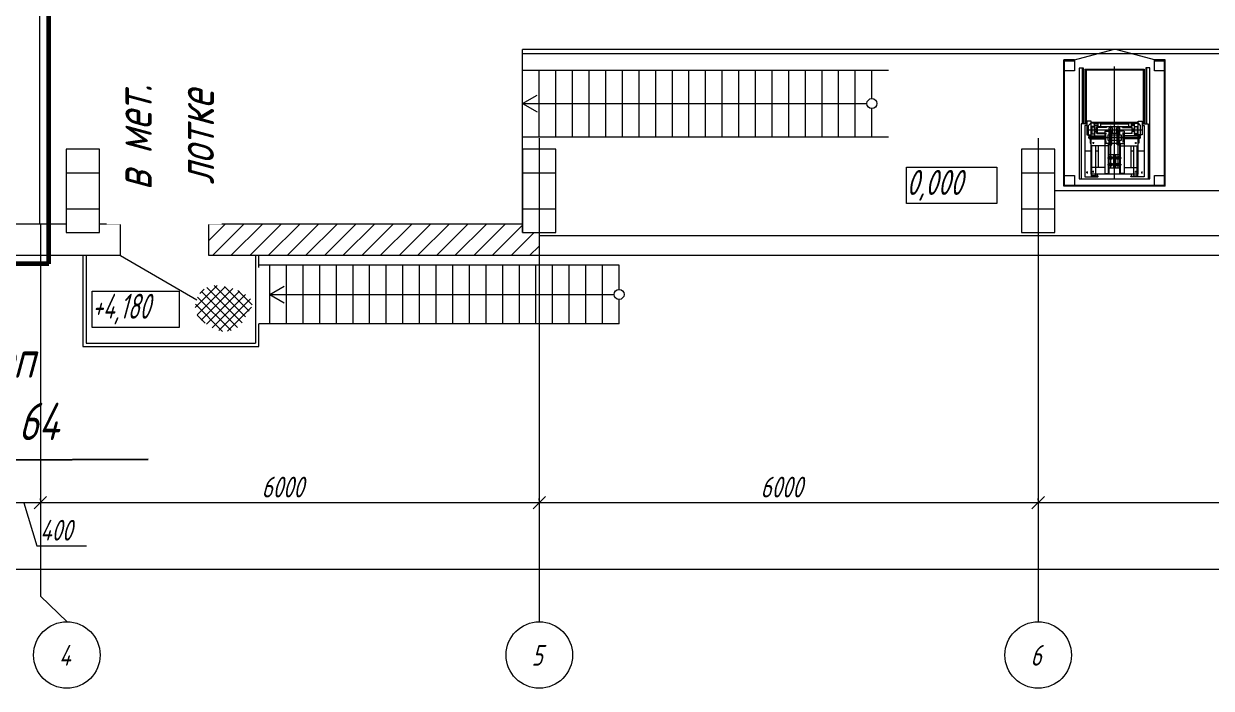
# Model space of a CAD drawing. Header units: millimetres. Extents: x 1337 to 8186, y 1899 to 5236.
# Drawn here: x 5849.2 to 6056.6, y 2452.9 to 2569 of the extents above; entities that cross this region are included whole.
import ezdxf

# ---------------------------------------------------------------- set-up
doc = ezdxf.new("R2010")
doc.units = ezdxf.units.MM
for name, color, linetype, lineweight in [('Линия связи (Вновь)', 3, 'Continuous', 60), ('Строительный', 251, 'Continuous', 13), ('Текст', 2, 'Continuous', 25)]:
    doc.layers.add(name, color=color, linetype=linetype, lineweight=lineweight)
doc.styles.add('Simplex', font='simplex.shx', dxfattribs={"width": 0.7, "oblique": 15})

# ---------------------------------------------------------------- blocks, each defined once
blk = doc.blocks.new('A$C0AA457AC')
at = {"layer": 'Строительный', "ltscale": 100}
for p, q in [((171.06, 361.64), (171.06, 183.64)), ((229.16, 182.64), (229.16, 204.64)), ((353.16, 204.64), (229.16, 204.64)), ((295.54, 203.39), (300.18, 204.63)), ((305.13, 203.39), (300.5, 204.63)), ((352.66, 204.14), (229.16, 204.14)), ((294.24, 188.19), (294.24, 203.39)), ((295.54, 203.39), (294.24, 203.39)), ((294.34, 188.29), (294.34, 203.29)), ((295.54, 203.29), (294.34, 203.29)), ((294.34, 202.09), (294.34, 203.29)), ((294.34, 203.29), (295.54, 203.29)), ((295.54, 203.29), (295.54, 203.39)), ((295.54, 203.29), (295.54, 202.09)), ((306.44, 203.39), (305.14, 203.39)), ((305.14, 203.29), (305.14, 203.39)), ((306.34, 203.29), (305.14, 203.29)), ((305.14, 202.09), (305.14, 203.29)), ((305.14, 203.29), (306.34, 203.29)), ((306.34, 188.29), (306.34, 203.29)), ((306.34, 203.29), (306.34, 202.09)), ((306.44, 188.19), (306.44, 203.39)), ((229.16, 202.14), (273.16, 202.14)), ((229.16, 194.14), (229.16, 202.14)), ((231.16, 194.14), (231.16, 202.14)), ((233.16, 194.14), (233.16, 202.14)), ((235.16, 194.14), (235.16, 202.14)), ((237.16, 194.14), (237.16, 202.14)), ((239.16, 194.14), (239.16, 202.14)), ((241.16, 194.14), (241.16, 202.14)), ((243.16, 194.14), (243.16, 202.14)), ((245.16, 194.14), (245.16, 202.14)), ((247.16, 194.14), (247.16, 202.14)), ((249.16, 194.14), (249.16, 202.14)), ((251.16, 194.14), (251.16, 202.14)), ((253.16, 194.14), (253.16, 202.14)), ((255.16, 194.14), (255.16, 202.14)), ((257.16, 194.14), (257.16, 202.14)), ((259.16, 194.14), (259.16, 202.14)), ((261.16, 194.14), (261.16, 202.14)), ((263.16, 194.14), (263.16, 202.14)), ((265.16, 194.14), (265.16, 202.14)), ((267.16, 194.14), (267.16, 202.14)), ((269.16, 194.14), (269.16, 202.14)), ((271.16, 198.74), (271.16, 202.14)), ((295.54, 202.09), (294.34, 202.09)), ((296.09, 202.43), (296.55, 202.43)), ((296.09, 202.38), (296.09, 189.09)), ((296.47, 195.7), (296.47, 202.43)), ((296.55, 202.43), (296.55, 195.7)), ((296.77, 202.22), (296.77, 195.77)), ((303.84, 202.22), (296.84, 202.22)), ((296.84, 202.22), (296.84, 195.77)), ((296.91, 202.22), (296.91, 195.77)), ((296.99, 202.29), (303.68, 202.29)), ((303.68, 202.15), (296.99, 202.15)), ((300.34, 189.09), (300.34, 202.62)), ((303.77, 202.22), (303.77, 195.77)), ((303.84, 202.22), (303.84, 195.77)), ((303.91, 202.22), (303.91, 195.77)), ((304.58, 202.43), (304.12, 202.43)), ((304.12, 202.43), (304.12, 195.7)), ((304.21, 195.7), (304.21, 202.43)), ((304.58, 189.09), (304.58, 202.43)), ((306.34, 202.09), (305.14, 202.09)), ((229.16, 198.14), (230.9, 199.14)), ((229.16, 198.14), (270.56, 198.14)), ((229.16, 198.14), (230.9, 197.14)), ((271.16, 194.14), (271.16, 197.54)), ((297.01, 195.7), (296.31, 195.7)), ((296.31, 195.7), (296.31, 189.09)), ((297.01, 196.03), (297.01, 194.39)), ((297.51, 196.03), (297.01, 196.03)), ((297.2, 195.51), (297.51, 195.82)), ((297.51, 189.64), (297.51, 196.03)), ((297.51, 195.89), (303.17, 195.89)), ((297.51, 195.84), (303.17, 195.84)), ((297.84, 195.79), (297.51, 195.79)), ((297.95, 195.68), (297.84, 195.79)), ((298.34, 195.68), (297.95, 195.68)), ((297.95, 195.4), (297.95, 195.68)), ((298.34, 195.84), (298.34, 195.34)), ((298.64, 195.84), (298.64, 195.34)), ((302.03, 195.68), (298.64, 195.68)), ((302.03, 195.84), (302.03, 195.34)), ((302.33, 195.84), (302.33, 195.34)), ((302.73, 195.68), (302.33, 195.68)), ((302.73, 195.68), (302.83, 195.79)), ((302.73, 195.4), (302.73, 195.68)), ((302.83, 195.79), (303.17, 195.79)), ((303.17, 189.64), (303.17, 196.03)), ((303.17, 196.03), (303.66, 196.03)), ((303.48, 195.51), (303.17, 195.82)), ((303.66, 196.03), (303.66, 194.39)), ((303.66, 195.7), (304.37, 195.7)), ((304.37, 195.7), (304.37, 189.09)), ((297.01, 195.5), (296.75, 195.5)), ((296.75, 195.5), (296.75, 189.32)), ((303.71, 194.92), (296.97, 194.92)), ((297.01, 194.39), (297.4, 194.39)), ((297.2, 194.29), (297.2, 195.51)), ((297.34, 194.18), (297.2, 194.29)), ((297.4, 194.25), (297.34, 194.25)), ((297.34, 194.25), (297.34, 193.9)), ((297.4, 194.39), (297.4, 193.36)), ((297.95, 195.4), (297.51, 195.4)), ((297.95, 194.44), (297.51, 194.44)), ((297.51, 194.25), (299.17, 194.25)), ((297.56, 195.31), (297.61, 195.35)), ((297.56, 195.31), (297.56, 194.53)), ((297.61, 195.13), (297.56, 195.13)), ((297.61, 194.71), (297.56, 194.71)), ((297.56, 194.53), (297.61, 194.49)), ((297.61, 195.35), (297.91, 195.35)), ((297.61, 195.35), (297.61, 194.49)), ((297.61, 194.49), (297.91, 194.49)), ((297.95, 195.36), (297.91, 195.35)), ((297.97, 195.31), (297.91, 195.35)), ((297.91, 195.35), (297.91, 194.49)), ((297.97, 194.53), (297.91, 194.49)), ((297.95, 194.48), (297.91, 194.49)), ((297.95, 195.52), (298.34, 195.52)), ((297.95, 195.4), (297.95, 195.36)), ((297.95, 194.44), (297.95, 194.48)), ((297.95, 194.44), (297.95, 194.25)), ((297.97, 195.31), (297.97, 194.53)), ((297.97, 195.06), (298.21, 195.06)), ((297.97, 194.78), (298.21, 194.78)), ((302.46, 195.34), (298.21, 195.34)), ((298.21, 194.52), (298.21, 195.34)), ((298.21, 194.52), (299.17, 194.52)), ((298.31, 195.25), (298.25, 195.2)), ((298.25, 195.2), (298.25, 194.64)), ((298.31, 194.59), (298.25, 194.64)), ((299.38, 195.28), (298.31, 195.25)), ((299.17, 194.57), (298.31, 194.59)), ((299.17, 194.83), (299.17, 189.72)), ((299.17, 194.83), (299.68, 194.83)), ((299.25, 194.57), (299.37, 194.57)), ((299.31, 193.48), (299.31, 194.63)), ((299.38, 195.28), (299.39, 195.34)), ((299.54, 194.39), (299.54, 193.75)), ((299.54, 194.39), (299.77, 194.39)), ((299.68, 194.39), (299.68, 194.83)), ((300.09, 195.2), (299.69, 195.2)), ((299.69, 194.67), (299.69, 195.2)), ((299.69, 194.67), (299.77, 194.67)), ((299.77, 193.17), (299.77, 194.97)), ((299.8, 194.97), (299.77, 194.97)), ((299.83, 194.88), (299.8, 194.97)), ((299.83, 193.27), (299.83, 194.88)), ((299.83, 194.88), (299.96, 194.88)), ((299.89, 190.49), (299.89, 195.48)), ((299.96, 194.88), (299.98, 194.97)), ((299.96, 193.27), (299.96, 194.88)), ((299.98, 194.97), (300.02, 194.97)), ((300.02, 193.17), (300.02, 194.97)), ((300.09, 194.67), (300.02, 194.67)), ((300.02, 194.57), (300.65, 194.57)), ((300.02, 194.39), (300.65, 194.39)), ((300.09, 194.67), (300.09, 195.2)), ((300.58, 194.67), (300.58, 195.2)), ((300.58, 195.2), (300.98, 195.2)), ((300.58, 194.67), (300.65, 194.67)), ((300.65, 193.17), (300.65, 194.97)), ((300.69, 194.97), (300.65, 194.97)), ((300.72, 194.88), (300.69, 194.97)), ((300.72, 193.27), (300.72, 194.88)), ((300.85, 194.88), (300.72, 194.88)), ((300.78, 190.49), (300.78, 195.48)), ((300.85, 194.88), (300.87, 194.97)), ((300.85, 193.27), (300.85, 194.88)), ((300.87, 194.97), (300.91, 194.97)), ((300.91, 193.17), (300.91, 194.97)), ((300.98, 194.67), (300.91, 194.67)), ((300.91, 194.39), (301.13, 194.39)), ((300.98, 194.67), (300.98, 195.2)), ((300.99, 194.39), (300.99, 194.83)), ((301.5, 194.83), (300.99, 194.83)), ((301.13, 194.39), (301.13, 193.75)), ((301.3, 195.28), (301.28, 195.34)), ((301.3, 195.28), (302.36, 195.25)), ((301.42, 194.57), (301.3, 194.57)), ((301.36, 193.47), (301.36, 194.62)), ((301.5, 194.83), (301.5, 189.72)), ((301.5, 194.57), (302.36, 194.59)), ((302.46, 194.52), (301.5, 194.52)), ((303.17, 194.25), (301.5, 194.25)), ((302.73, 195.52), (302.33, 195.52)), ((302.36, 195.25), (302.42, 195.2)), ((302.36, 194.59), (302.42, 194.64)), ((302.42, 195.2), (302.42, 194.64)), ((302.46, 194.52), (302.46, 195.34)), ((302.71, 195.06), (302.46, 195.06)), ((302.71, 194.78), (302.46, 194.78)), ((302.71, 195.31), (302.76, 195.35)), ((302.71, 195.31), (302.71, 194.53)), ((302.71, 194.53), (302.76, 194.49)), ((302.73, 195.4), (303.17, 195.4)), ((302.73, 195.4), (302.73, 195.36)), ((302.73, 195.36), (302.76, 195.35)), ((302.73, 194.48), (302.76, 194.49)), ((302.73, 194.44), (302.73, 194.48)), ((302.73, 194.44), (303.17, 194.44)), ((302.73, 194.44), (302.73, 194.25)), ((303.06, 195.35), (302.76, 195.35)), ((302.76, 195.35), (302.76, 194.49)), ((303.06, 194.49), (302.76, 194.49)), ((303.11, 195.31), (303.06, 195.35)), ((303.06, 195.35), (303.06, 194.49)), ((303.06, 195.13), (303.11, 195.13)), ((303.06, 194.71), (303.11, 194.71)), ((303.11, 194.53), (303.06, 194.49)), ((303.11, 195.31), (303.11, 194.53)), ((303.66, 194.39), (303.27, 194.39)), ((303.27, 194.39), (303.27, 193.36)), ((303.27, 194.25), (303.34, 194.25)), ((303.34, 194.18), (303.48, 194.29)), ((303.34, 194.25), (303.34, 193.9)), ((303.48, 194.29), (303.48, 195.51)), ((303.66, 195.5), (303.92, 195.5)), ((303.92, 195.5), (303.92, 189.32)), ((229.16, 194.14), (273.16, 194.14)), ((231.16, 193.98), (231.16, 135.78)), ((291.16, 193.98), (291.16, 135.78)), ((303.5, 194.07), (297.18, 194.07)), ((297.18, 194.07), (303.5, 194.07)), ((297.26, 194.18), (297.26, 193.96)), ((297.26, 194.18), (297.34, 194.18)), ((297.26, 193.96), (297.34, 193.96)), ((297.34, 193.9), (297.4, 193.9)), ((297.4, 193.36), (297.51, 193.36)), ((297.51, 193.9), (299.17, 193.9)), ((299.61, 193.07), (297.51, 193.07)), ((297.62, 189.44), (297.62, 193.07)), ((297.88, 193.4), (297.69, 193.4)), ((297.79, 193.51), (297.79, 193.29)), ((298.04, 193.07), (298.04, 189.54)), ((298.36, 193.07), (298.36, 190.43)), ((299.68, 193.33), (299.17, 193.33)), ((299.25, 193.54), (299.37, 193.54)), ((299.54, 193.75), (299.77, 193.75)), ((299.61, 189.72), (299.61, 193.33)), ((299.68, 193.33), (299.68, 193.75)), ((299.68, 189.72), (299.68, 193.33)), ((299.8, 193.17), (299.77, 193.17)), ((299.83, 193.27), (299.8, 193.17)), ((299.83, 193.27), (299.96, 193.27)), ((299.96, 193.27), (299.98, 193.17)), ((299.98, 193.17), (300.02, 193.17)), ((300.02, 193.75), (300.65, 193.75)), ((300.57, 193.33), (300.11, 193.33)), ((300.69, 193.17), (300.65, 193.17)), ((300.72, 193.27), (300.69, 193.17)), ((300.85, 193.27), (300.72, 193.27)), ((300.85, 193.27), (300.87, 193.17)), ((300.87, 193.17), (300.91, 193.17)), ((300.91, 193.75), (301.16, 193.75)), ((300.99, 193.33), (300.99, 193.75)), ((300.99, 189.72), (300.99, 193.33)), ((300.99, 193.33), (301.5, 193.33)), ((301.06, 189.72), (301.06, 193.33)), ((301.06, 193.07), (303.17, 193.07)), ((301.42, 193.54), (301.3, 193.54)), ((303.17, 193.9), (301.5, 193.9)), ((302.32, 193.07), (302.32, 190.43)), ((302.63, 193.07), (302.63, 189.54)), ((302.79, 193.4), (302.98, 193.4)), ((302.89, 193.51), (302.89, 193.29)), ((303.06, 189.44), (303.06, 193.07)), ((303.27, 193.36), (303.17, 193.36)), ((303.34, 193.9), (303.27, 193.9)), ((303.41, 194.18), (303.34, 194.18)), ((303.41, 193.96), (303.34, 193.96)), ((303.41, 194.18), (303.41, 193.96)), ((178.26, 192.64), (174.26, 192.64)), ((174.26, 192.64), (174.26, 182.64)), ((178.26, 182.64), (178.26, 192.64)), ((233.16, 192.64), (229.16, 192.64)), ((229.16, 192.64), (229.16, 182.64)), ((233.16, 182.64), (233.16, 192.64)), ((293.16, 192.64), (289.16, 192.64)), ((289.16, 192.64), (289.16, 182.64)), ((293.16, 182.64), (293.16, 192.64)), ((297.51, 192.41), (296.75, 192.41)), ((298.36, 192.41), (298.04, 192.41)), ((299.48, 191.6), (301.19, 191.6)), ((299.68, 192), (300.99, 192)), ((299.89, 191.76), (299.75, 191.68)), ((299.75, 191.68), (299.75, 191.52)), ((299.75, 191.52), (299.9, 191.43)), ((300.04, 191.68), (299.89, 191.76)), ((299.9, 191.43), (300.04, 191.52)), ((300.04, 191.52), (300.04, 191.68)), ((300.21, 192), (300.21, 190.38)), ((300.46, 192), (300.46, 190.38)), ((300.78, 191.76), (300.64, 191.68)), ((300.64, 191.68), (300.64, 191.52)), ((300.64, 191.52), (300.79, 191.43)), ((300.93, 191.68), (300.78, 191.76)), ((300.79, 191.43), (300.93, 191.52)), ((300.93, 191.52), (300.93, 191.68)), ((302.63, 192.41), (302.32, 192.41)), ((303.92, 192.41), (303.17, 192.41)), ((275.33, 190.48), (286.17, 190.48)), ((275.33, 186.11), (275.33, 190.48)), ((286.17, 190.48), (286.17, 186.11)), ((297.05, 189.96), (297.05, 189.75)), ((297.05, 189.96), (297.05, 189.74)), ((299.17, 190.43), (297.51, 190.43)), ((297.78, 190.05), (297.78, 189.83)), ((299.48, 190.8), (301.19, 190.8)), ((300.99, 190.38), (299.68, 190.38)), ((299.89, 190.96), (299.75, 190.88)), ((299.75, 190.88), (299.75, 190.72)), ((299.75, 190.72), (299.9, 190.63)), ((300.04, 190.88), (299.89, 190.96)), ((299.9, 190.63), (300.04, 190.72)), ((300.04, 190.72), (300.04, 190.88)), ((300.78, 190.96), (300.64, 190.88)), ((300.64, 190.88), (300.64, 190.72)), ((300.64, 190.72), (300.79, 190.63)), ((300.93, 190.88), (300.78, 190.96)), ((300.79, 190.63), (300.93, 190.72)), ((300.93, 190.72), (300.93, 190.88)), ((301.5, 190.43), (303.17, 190.43)), ((302.9, 190.05), (302.9, 189.83)), ((303.62, 189.96), (303.62, 189.74)), ((174.26, 189.82), (178.26, 189.82)), ((229.16, 189.82), (233.16, 189.82)), ((289.16, 189.82), (293.16, 189.82)), ((294.34, 188.29), (294.34, 189.49)), ((294.34, 189.49), (295.54, 189.49)), ((295.54, 189.49), (295.54, 188.29)), ((296.09, 189.09), (304.58, 189.09)), ((296.75, 189.32), (298.32, 189.32)), ((297.13, 189.85), (296.94, 189.85)), ((297.14, 189.85), (296.96, 189.85)), ((303.17, 189.64), (297.51, 189.64)), ((297.55, 189.42), (297.55, 189.64)), ((298.39, 189.42), (297.55, 189.42)), ((297.6, 189.36), (297.6, 189.42)), ((298.39, 189.36), (297.6, 189.36)), ((297.94, 189.44), (297.62, 189.44)), ((297.87, 189.94), (297.68, 189.94)), ((298.04, 189.54), (297.94, 189.44)), ((298.29, 189.42), (298.29, 189.64)), ((298.32, 189.32), (298.39, 189.36)), ((298.39, 189.36), (298.39, 189.42)), ((299.17, 189.72), (299.68, 189.72)), ((301.5, 189.72), (300.99, 189.72)), ((302.29, 189.36), (302.29, 189.42)), ((302.29, 189.42), (303.13, 189.42)), ((302.35, 189.32), (302.29, 189.36)), ((302.29, 189.36), (303.07, 189.36)), ((303.92, 189.32), (302.35, 189.32)), ((302.38, 189.42), (302.38, 189.64)), ((302.63, 189.54), (302.73, 189.44)), ((302.73, 189.44), (303.06, 189.44)), ((302.8, 189.94), (302.99, 189.94)), ((303.07, 189.36), (303.07, 189.42)), ((303.13, 189.42), (303.13, 189.64)), ((303.53, 189.85), (303.72, 189.85)), ((305.14, 188.29), (305.14, 189.49)), ((305.14, 189.49), (306.34, 189.49)), ((306.34, 189.49), (306.34, 188.29)), ((349.16, 187.64), (293.16, 187.64)), ((306.44, 188.19), (294.24, 188.19)), ((306.34, 188.29), (294.34, 188.29)), ((295.54, 188.29), (294.34, 188.29)), ((306.34, 188.29), (305.14, 188.29)), ((286.17, 186.11), (275.33, 186.11)), ((174.26, 185.47), (178.26, 185.47)), ((229.16, 185.47), (233.16, 185.47)), ((289.16, 185.47), (293.16, 185.47)), ((174.26, 183.64), (164.16, 183.64)), ((171.16, 183.64), (171.16, 138.88)), ((180.81, 183.64), (178.26, 183.64)), ((180.81, 179.84), (180.81, 183.64)), ((229.16, 183.64), (191.41, 183.64)), ((191.41, 179.84), (191.41, 183.64)), ((191.41, 181.66), (193.39, 183.64)), ((191.84, 179.84), (195.64, 183.64)), ((194.08, 179.84), (197.88, 183.64)), ((196.33, 179.84), (200.13, 183.64)), ((198.57, 179.84), (202.37, 183.64)), ((200.82, 179.84), (204.62, 183.64)), ((203.06, 179.84), (206.86, 183.64)), ((205.31, 179.84), (209.11, 183.64)), ((207.55, 179.84), (211.35, 183.64)), ((209.8, 179.84), (213.6, 183.64)), ((212.04, 179.84), (215.84, 183.64)), ((214.29, 179.84), (218.09, 183.64)), ((216.53, 179.84), (220.33, 183.64)), ((218.78, 179.84), (222.58, 183.64)), ((221.02, 179.84), (224.82, 183.64)), ((223.27, 179.84), (227.07, 183.64)), ((225.51, 179.84), (229.16, 183.49)), ((174.26, 182.64), (178.26, 182.64)), ((227.76, 179.84), (230.56, 182.64)), ((229.16, 182.64), (233.16, 182.64)), ((351.16, 182.24), (231.16, 182.24)), ((289.16, 182.64), (293.16, 182.64)), ((230, 179.84), (231.16, 181)), ((180.81, 179.84), (160.16, 179.84)), ((176.26, 179.84), (176.26, 168.89)), ((176.66, 179.84), (176.66, 169.29)), ((180.81, 179.84), (189.99, 174.54)), ((360.86, 179.84), (191.41, 179.84)), ((197.05, 179.84), (197.05, 169.29)), ((197.45, 178.41), (197.45, 179.84)), ((240.76, 178.71), (197.45, 178.71)), ((198.76, 171.63), (198.76, 178.71)), ((200.76, 171.63), (200.76, 178.71)), ((202.76, 171.63), (202.76, 178.71)), ((204.76, 171.63), (204.76, 178.71)), ((206.76, 171.63), (206.76, 178.71)), ((208.76, 171.63), (208.76, 178.71)), ((210.76, 171.63), (210.76, 178.71)), ((212.76, 171.63), (212.76, 178.71)), ((214.76, 171.63), (214.76, 178.71)), ((216.76, 171.63), (216.76, 178.71)), ((218.76, 171.63), (218.76, 178.71)), ((220.76, 171.63), (220.76, 178.71)), ((222.76, 171.63), (222.76, 178.71)), ((224.76, 171.63), (224.76, 178.71)), ((226.76, 171.63), (226.76, 178.71)), ((228.76, 171.63), (228.76, 178.71)), ((230.76, 171.63), (230.76, 178.71)), ((232.76, 171.63), (232.76, 178.71)), ((234.76, 171.63), (234.76, 178.71)), ((236.76, 171.63), (236.76, 178.71)), ((238.76, 171.63), (238.76, 178.71)), ((240.76, 175.77), (240.76, 178.71)), ((189.78, 173.6), (192.41, 176.23)), ((190, 172.7), (193.4, 176.1)), ((190.32, 175.27), (190.85, 175.79)), ((190.51, 172.08), (194.3, 175.87)), ((191.18, 176), (195.42, 171.76)), ((192.07, 176.23), (195.82, 172.47)), ((193.29, 176.13), (196.27, 173.15)), ((198.76, 175.17), (200.49, 176.17)), ((177.37, 175.58), (187.86, 175.58)), ((177.37, 171.21), (177.37, 175.58)), ((187.86, 175.58), (187.86, 171.21)), ((190.07, 174.86), (194.1, 170.83)), ((190.53, 175.52), (194.87, 171.19)), ((191.14, 171.6), (195.1, 175.55)), ((191.82, 171.16), (195.82, 175.16)), ((192.61, 170.82), (196.42, 174.63)), ((194.89, 175.65), (196.62, 173.92)), ((198.76, 175.17), (240.16, 175.17)), ((198.76, 175.17), (200.49, 174.17)), ((240.76, 171.63), (240.76, 174.57)), ((189.8, 174), (193.08, 170.73)), ((193.65, 170.74), (196.53, 173.62)), ((190.02, 172.66), (190.96, 171.72)), ((240.76, 171.63), (197.45, 171.63)), ((197.45, 168.89), (197.45, 171.63)), ((187.86, 171.21), (177.37, 171.21)), ((176.26, 168.89), (197.45, 168.89)), ((176.66, 169.29), (197.05, 169.29)), ((171.16, 151.99), (171.16, 149.61)), ((171.16, 150.11), (167.16, 150.11)), ((169.16, 150.11), (170.72, 144.92)), ((171.91, 150.86), (170.41, 149.36)), ((170.41, 149.36), (171.91, 150.86)), ((171.16, 150.41), (171.16, 150.61)), ((231.16, 150.11), (171.16, 150.11)), ((231.91, 150.86), (230.41, 149.36)), ((230.41, 149.36), (231.91, 150.86)), ((231.16, 150.41), (231.16, 150.61)), ((231.16, 150.41), (231.16, 150.61)), ((291.16, 150.11), (231.16, 150.11)), ((291.91, 150.86), (290.41, 149.36)), ((290.41, 149.36), (291.91, 150.86)), ((291.16, 150.41), (291.16, 150.61)), ((291.16, 150.41), (291.16, 150.61)), ((351.16, 150.11), (291.16, 150.11)), ((170.72, 144.92), (176.71, 144.92)), ((47.16, 142.1), (655.16, 142.1)), ((174.39, 135.78), (171.16, 138.88))]:
    blk.add_line(p, q, dxfattribs=at)
for centre, radius in [((296.84, 202.22), 0.0701), ((296.99, 202.22), 0.0701), ((303.68, 202.22), 0.0701), ((303.84, 202.22), 0.0701), ((271.16, 198.14), 0.6), ((296.84, 195.77), 0.0701), ((303.84, 195.77), 0.0701), ((299.89, 194.92), 0.0439), ((300.78, 194.92), 0.0439), ((299.89, 191.6), 0.201), ((299.89, 191.6), 0.0936), ((300.78, 191.6), 0.201), ((300.78, 191.6), 0.0936), ((299.89, 190.8), 0.201), ((299.89, 190.8), 0.0936), ((300.78, 190.8), 0.201), ((300.78, 190.8), 0.0936), ((240.76, 175.17), 0.6), ((174.34, 131.78), 4), ((231.16, 131.78), 4), ((291.16, 131.78), 4)]:
    blk.add_circle(centre, radius, dxfattribs=at)
at = {"layer": 'Строительный', "ltscale": 100, "style": 'Simplex', "oblique": 15}
for s, height, width, p in [('0,000', 3, 0.7, (275.33, 187.15)), ('+4,180', 3, 0.6, (177.37, 172.25)), ('6000', 2.5, 0.7, (197.76, 150.74)), ('6000', 2.5, 0.7, (257.76, 150.74)), ('400', 2.5, 0.7, (171.12, 145.55)), ('4', 2.5, 0.7, (173.4, 130.5)), ('5', 2.5, 0.7, (230.23, 130.5)), ('6', 2.5, 0.7, (290.23, 130.5))]:
    blk.add_text(s, height=height, dxfattribs=dict(at, width=width)).set_placement(p)

msp = doc.modelspace()

# ---------------------------------------------------------------- linework, layer by layer
at = {"layer": 'Линия связи (Вновь)'}
for q in [(5853.57, 2699.51), (5810.01, 2527.01)]:
    msp.add_line((5853.57, 2527.01), q, dxfattribs=at)
at = {"layer": 'Текст', "ltscale": 100}
msp.add_line((5870.93, 2492.86), (5822.83, 2492.61), dxfattribs=at)

# ---------------------------------------------------------------- block references
at = {"layer": 'Линия связи (Вновь)', "xscale": 1.452, "yscale": 1.452, "zscale": 1.452}
msp.add_blockref('A$C0AA457AC', (5603.59, 2267.33), dxfattribs=at)

# ---------------------------------------------------------------- texts
at = {"layer": 'Текст', "ltscale": 100, "insert": (5841.8, 2494.71), "char_height": 6.534, "attachment_point": 8, "style": 'Simplex'}
msp.add_mtext_dynamic_manual_height_columns('ТППэп 20х2х0,64', width=27.0901, gutter_width=12.5, heights=[0], dxfattribs=at)

# ---------------------------------------------------------------- next in the draw order: texts
at = {"layer": 'Текст', "ltscale": 100, "insert": (5882.45, 2549.09), "char_height": 6.534, "attachment_point": 8, "rotation": 90, "style": 'Simplex', "bg_fill": 3, "box_fill_scale": 1.2, "bg_fill_color": 256, "bg_fill_transparency": 0}
msp.add_mtext_dynamic_manual_height_columns('в мет. лотке', width=27.7638, gutter_width=12.5, heights=[0], dxfattribs=at)

doc.saveas('drawing.dxf')
